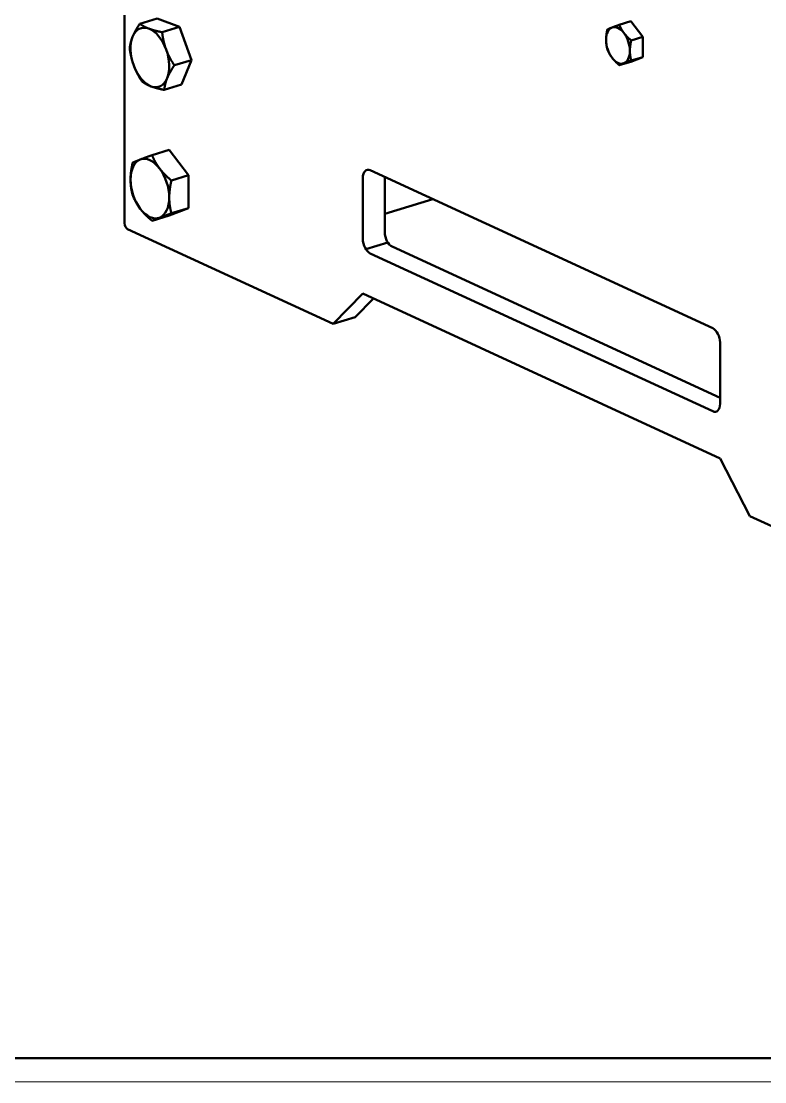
# Model space of a CAD drawing. Header units: inches. Extents: x -122986 to 27550, y -4965 to 6170.
# Drawn here: x 2674.6 to 2832.2, y 399.2 to 624.1 of the extents above; entities that cross this region are included whole.
import ezdxf

# ---------------------------------------------------------------- set-up
doc = ezdxf.new("R2010")
doc.units = ezdxf.units.IN
doc.header["$LTSCALE"] = 2
doc.header["$MEASUREMENT"] = 0
doc.layers.add('1 mãnh', color=7, linetype='Continuous', lineweight=5)
doc.layers.add('1 Đậm', color=7, linetype='Continuous', lineweight=50)

msp = doc.modelspace()

# ---------------------------------------------------------------- linework, layer by layer
at = {"layer": '1 mãnh', "ltscale": 15}
msp.add_lwpolyline([(2096.626, 399.211), (3285.626, 399.211), (3285.626, 1240.211), (2096.626, 1240.211)], close=True, dxfattribs=at)
at = {"layer": '1 Đậm', "lineweight": 50}
for p, q in [((2696.524, 635.017), (2696.524, 581.259)), ((2699.741, 623.574), (2703.401, 624.692)), ((2703.401, 624.692), (2708.132, 622.893)), ((2801.394, 623.347), (2803.831, 624.091)), ((2803.831, 624.091), (2806.356, 620.786)), ((2704.471, 621.775), (2708.132, 622.893)), ((2708.132, 622.893), (2710.723, 615.874)), ((2803.919, 620.041), (2806.356, 620.786)), ((2806.356, 620.786), (2806.356, 616.505)), ((2806.356, 616.505), (2803.831, 615.529)), ((2803.919, 615.76), (2806.356, 616.505)), ((2707.063, 614.756), (2710.723, 615.874)), ((2710.723, 615.874), (2708.584, 610.654)), ((2801.394, 614.785), (2803.831, 615.529)), ((2704.923, 609.536), (2708.584, 610.654)), ((2702.332, 595.706), (2705.992, 596.824)), ((2705.992, 596.824), (2710.095, 591.453)), ((2748.6, 592.489), (2821.19, 559.003)), ((2706.435, 590.335), (2710.095, 591.453)), ((2710.095, 591.453), (2710.095, 584.497)), ((2747.022, 577.924), (2747.022, 590.9)), ((2751.675, 579.345), (2751.675, 591.07)), ((2751.677, 583.272), (2761.847, 586.379)), ((2702.332, 581.793), (2705.992, 582.911)), ((2710.095, 584.497), (2705.992, 582.911)), ((2706.435, 583.378), (2710.095, 584.497)), ((2697.155, 580.041), (2740.71, 559.95)), ((2752.296, 577.218), (2747.642, 575.796)), ((2822.768, 544.234), (2753.253, 576.3)), ((2821.19, 541.393), (2748.6, 574.878)), ((2740.71, 559.95), (2747.022, 566.338)), ((2745.363, 561.372), (2749.253, 565.308)), ((2747.022, 566.338), (2822.768, 531.397)), ((2745.363, 561.372), (2740.71, 559.95)), ((2822.768, 555.958), (2822.768, 542.982)), ((2822.768, 531.397), (2829.08, 519.185)), ((2829.08, 519.185), (2872.634, 499.094))]:
    msp.add_line(p, q, dxfattribs=at)
at = {"layer": '1 Đậm', "ltscale": 0.2}
msp.add_lwpolyline([(2122.626, 404.211), (3280.626, 404.211), (3280.626, 1234.211), (2122.626, 1234.211)], close=True, dxfattribs=at)
at = {"layer": '1 Đậm', "lineweight": 50}
for points in [[(2699.741, 623.574), (2699.703, 623.518), (2699.666, 623.461), (2699.629, 623.405), (2699.593, 623.349), (2699.556, 623.293), (2699.52, 623.237), (2699.484, 623.181), (2699.448, 623.125), (2699.413, 623.069), (2699.378, 623.013), (2699.343, 622.958), (2699.308, 622.902), (2699.273, 622.846), (2699.239, 622.79), (2699.205, 622.735), (2699.172, 622.679), (2699.138, 622.624), (2699.105, 622.568), (2699.073, 622.513), (2699.04, 622.458), (2699.008, 622.402), (2698.976, 622.347), (2698.945, 622.292), (2698.913, 622.237), (2698.882, 622.182), (2698.852, 622.127), (2698.822, 622.072), (2698.792, 622.017), (2698.762, 621.962), (2698.733, 621.907), (2698.704, 621.853), (2698.675, 621.798), (2698.647, 621.743), (2698.619, 621.689), (2698.591, 621.635), (2698.564, 621.58), (2698.537, 621.526), (2698.511, 621.472), (2698.484, 621.417), (2698.459, 621.363), (2698.433, 621.309), (2698.408, 621.255), (2698.383, 621.202), (2698.359, 621.148), (2698.335, 621.094), (2698.311, 621.04), (2698.288, 620.987), (2698.265, 620.933), (2698.243, 620.88), (2698.221, 620.826)], [(2701.656, 622.537), (2701.608, 622.555), (2701.56, 622.574), (2701.513, 622.592), (2701.466, 622.611), (2701.419, 622.63), (2701.373, 622.649), (2701.328, 622.668), (2701.283, 622.688), (2701.238, 622.707), (2701.194, 622.726), (2701.15, 622.746), (2701.107, 622.765), (2701.064, 622.785), (2701.021, 622.805), (2700.979, 622.825), (2700.938, 622.845), (2700.896, 622.865), (2700.856, 622.885), (2700.815, 622.905), (2700.775, 622.926), (2700.736, 622.946), (2700.696, 622.967), (2700.658, 622.987), (2700.619, 623.008), (2700.581, 623.029), (2700.543, 623.05), (2700.506, 623.071), (2700.469, 623.092), (2700.433, 623.113), (2700.396, 623.134), (2700.361, 623.156), (2700.325, 623.177), (2700.29, 623.198), (2700.255, 623.22), (2700.221, 623.241), (2700.187, 623.263), (2700.153, 623.285), (2700.119, 623.307), (2700.086, 623.329), (2700.053, 623.351), (2700.021, 623.373), (2699.988, 623.395), (2699.957, 623.417), (2699.925, 623.439), (2699.894, 623.461), (2699.862, 623.484), (2699.832, 623.506), (2699.801, 623.529), (2699.771, 623.551), (2699.741, 623.574)], [(2801.394, 623.347), (2801.359, 623.334), (2801.324, 623.321), (2801.29, 623.309), (2801.255, 623.296), (2801.221, 623.284), (2801.187, 623.271), (2801.153, 623.259), (2801.119, 623.246), (2801.085, 623.234), (2801.051, 623.222), (2801.018, 623.21), (2800.985, 623.197), (2800.951, 623.185), (2800.919, 623.173), (2800.886, 623.161), (2800.853, 623.149), (2800.821, 623.137), (2800.788, 623.125), (2800.756, 623.113), (2800.724, 623.102), (2800.692, 623.09), (2800.661, 623.078), (2800.629, 623.066), (2800.598, 623.055), (2800.567, 623.043), (2800.536, 623.032), (2800.505, 623.02), (2800.475, 623.009), (2800.444, 622.998), (2800.414, 622.986), (2800.384, 622.975), (2800.354, 622.964), (2800.325, 622.953), (2800.295, 622.942), (2800.266, 622.931), (2800.237, 622.92), (2800.209, 622.909), (2800.18, 622.898), (2800.152, 622.888), (2800.124, 622.877), (2800.096, 622.866), (2800.068, 622.856), (2800.041, 622.845), (2800.013, 622.835), (2799.986, 622.825), (2799.959, 622.814), (2799.933, 622.804), (2799.906, 622.794), (2799.88, 622.784), (2799.854, 622.774)], [(2802.379, 621.609), (2802.354, 621.643), (2802.328, 621.677), (2802.303, 621.711), (2802.278, 621.745), (2802.254, 621.779), (2802.229, 621.813), (2802.205, 621.847), (2802.181, 621.881), (2802.158, 621.916), (2802.134, 621.95), (2802.111, 621.984), (2802.089, 622.018), (2802.066, 622.053), (2802.044, 622.087), (2802.022, 622.122), (2802, 622.156), (2801.979, 622.191), (2801.957, 622.225), (2801.936, 622.26), (2801.916, 622.294), (2801.895, 622.329), (2801.875, 622.364), (2801.855, 622.398), (2801.835, 622.433), (2801.816, 622.468), (2801.796, 622.503), (2801.777, 622.538), (2801.758, 622.573), (2801.74, 622.607), (2801.721, 622.642), (2801.703, 622.677), (2801.685, 622.712), (2801.667, 622.747), (2801.65, 622.782), (2801.632, 622.817), (2801.615, 622.853), (2801.598, 622.888), (2801.581, 622.923), (2801.565, 622.958), (2801.548, 622.993), (2801.532, 623.028), (2801.516, 623.064), (2801.5, 623.099), (2801.484, 623.134), (2801.469, 623.17), (2801.454, 623.205), (2801.438, 623.24), (2801.423, 623.276), (2801.409, 623.311), (2801.394, 623.347)], [(2698.221, 620.826), (2698.199, 620.773), (2698.178, 620.72), (2698.157, 620.667), (2698.137, 620.614), (2698.117, 620.561), (2698.097, 620.509), (2698.078, 620.457), (2698.059, 620.404), (2698.041, 620.352), (2698.023, 620.301), (2698.006, 620.249), (2697.988, 620.197), (2697.972, 620.146), (2697.955, 620.095), (2697.94, 620.044), (2697.924, 619.993), (2697.909, 619.943), (2697.894, 619.892), (2697.88, 619.842), (2697.866, 619.792), (2697.852, 619.742), (2697.839, 619.692), (2697.826, 619.642), (2697.814, 619.593), (2697.802, 619.543), (2697.79, 619.494), (2697.778, 619.445), (2697.767, 619.396), (2697.756, 619.347), (2697.746, 619.299), (2697.736, 619.25), (2697.726, 619.202), (2697.717, 619.154), (2697.708, 619.106), (2697.699, 619.058), (2697.69, 619.01), (2697.682, 618.962), (2697.674, 618.915), (2697.667, 618.867), (2697.659, 618.82), (2697.652, 618.773), (2697.646, 618.726), (2697.639, 618.679), (2697.633, 618.632), (2697.627, 618.585), (2697.622, 618.539), (2697.616, 618.492), (2697.611, 618.446), (2697.606, 618.4), (2697.602, 618.354)], [(2704.471, 621.775), (2704.408, 621.788), (2704.346, 621.8), (2704.283, 621.813), (2704.221, 621.826), (2704.159, 621.839), (2704.098, 621.852), (2704.036, 621.865), (2703.975, 621.879), (2703.914, 621.892), (2703.853, 621.905), (2703.792, 621.919), (2703.732, 621.933), (2703.672, 621.946), (2703.612, 621.96), (2703.553, 621.974), (2703.493, 621.988), (2703.434, 622.002), (2703.375, 622.017), (2703.317, 622.031), (2703.259, 622.046), (2703.201, 622.06), (2703.143, 622.075), (2703.086, 622.09), (2703.029, 622.105), (2702.972, 622.12), (2702.915, 622.135), (2702.859, 622.15), (2702.803, 622.165), (2702.748, 622.181), (2702.692, 622.197), (2702.637, 622.212), (2702.583, 622.228), (2702.528, 622.244), (2702.474, 622.26), (2702.421, 622.277), (2702.367, 622.293), (2702.314, 622.31), (2702.261, 622.326), (2702.209, 622.343), (2702.157, 622.36), (2702.105, 622.377), (2702.054, 622.394), (2702.003, 622.412), (2701.952, 622.429), (2701.902, 622.447), (2701.852, 622.464), (2701.802, 622.482), (2701.753, 622.5), (2701.704, 622.519), (2701.656, 622.537)], [(2705.317, 618.128), (2705.291, 618.199), (2705.265, 618.271), (2705.24, 618.342), (2705.215, 618.414), (2705.19, 618.486), (2705.166, 618.558), (2705.142, 618.63), (2705.119, 618.703), (2705.096, 618.775), (2705.073, 618.848), (2705.051, 618.921), (2705.029, 618.994), (2705.008, 619.067), (2704.986, 619.14), (2704.966, 619.214), (2704.946, 619.287), (2704.926, 619.36), (2704.906, 619.433), (2704.887, 619.507), (2704.869, 619.58), (2704.85, 619.653), (2704.833, 619.727), (2704.815, 619.8), (2704.798, 619.873), (2704.781, 619.946), (2704.765, 620.019), (2704.749, 620.093), (2704.734, 620.166), (2704.718, 620.239), (2704.704, 620.312), (2704.689, 620.385), (2704.675, 620.459), (2704.661, 620.532), (2704.647, 620.605), (2704.634, 620.678), (2704.621, 620.751), (2704.609, 620.825), (2704.596, 620.898), (2704.584, 620.971), (2704.573, 621.044), (2704.561, 621.117), (2704.55, 621.19), (2704.539, 621.263), (2704.529, 621.336), (2704.519, 621.41), (2704.509, 621.483), (2704.499, 621.556), (2704.489, 621.629), (2704.48, 621.702), (2704.471, 621.775)], [(2798.592, 620.146), (2798.592, 620.189), (2798.592, 620.233), (2798.593, 620.276), (2798.594, 620.32), (2798.595, 620.364), (2798.596, 620.408), (2798.598, 620.452), (2798.6, 620.496), (2798.602, 620.54), (2798.604, 620.585), (2798.607, 620.629), (2798.61, 620.674), (2798.613, 620.718), (2798.616, 620.763), (2798.62, 620.808), (2798.623, 620.853), (2798.627, 620.897), (2798.632, 620.942), (2798.636, 620.987), (2798.641, 621.031), (2798.646, 621.076), (2798.651, 621.121), (2798.656, 621.166), (2798.662, 621.21), (2798.667, 621.255), (2798.673, 621.3), (2798.679, 621.344), (2798.686, 621.389), (2798.692, 621.434), (2798.699, 621.478), (2798.706, 621.523), (2798.713, 621.568), (2798.72, 621.612), (2798.728, 621.657), (2798.735, 621.702), (2798.743, 621.746), (2798.751, 621.791), (2798.759, 621.835), (2798.767, 621.88), (2798.776, 621.925), (2798.785, 621.969), (2798.793, 622.014), (2798.802, 622.059), (2798.811, 622.103), (2798.821, 622.148), (2798.83, 622.192), (2798.84, 622.237), (2798.849, 622.282), (2798.859, 622.326), (2798.869, 622.371)], [(2799.854, 622.774), (2799.829, 622.764), (2799.803, 622.754), (2799.778, 622.745), (2799.753, 622.735), (2799.729, 622.725), (2799.704, 622.716), (2799.68, 622.706), (2799.656, 622.697), (2799.633, 622.688), (2799.609, 622.678), (2799.586, 622.669), (2799.564, 622.66), (2799.541, 622.651), (2799.519, 622.642), (2799.497, 622.634), (2799.475, 622.625), (2799.454, 622.616), (2799.433, 622.608), (2799.412, 622.599), (2799.391, 622.591), (2799.37, 622.583), (2799.35, 622.574), (2799.33, 622.566), (2799.31, 622.558), (2799.291, 622.55), (2799.271, 622.542), (2799.252, 622.534), (2799.233, 622.527), (2799.215, 622.519), (2799.196, 622.511), (2799.178, 622.504), (2799.16, 622.496), (2799.142, 622.489), (2799.125, 622.481), (2799.107, 622.474), (2799.09, 622.467), (2799.073, 622.459), (2799.056, 622.452), (2799.04, 622.445), (2799.023, 622.438), (2799.007, 622.431), (2798.991, 622.424), (2798.975, 622.417), (2798.96, 622.41), (2798.944, 622.404), (2798.929, 622.397), (2798.914, 622.39), (2798.899, 622.384), (2798.884, 622.377), (2798.869, 622.371)], [(2803.919, 620.041), (2803.884, 620.071), (2803.849, 620.1), (2803.815, 620.13), (2803.78, 620.159), (2803.746, 620.189), (2803.712, 620.219), (2803.678, 620.248), (2803.644, 620.278), (2803.61, 620.308), (2803.576, 620.338), (2803.543, 620.368), (2803.51, 620.398), (2803.476, 620.428), (2803.443, 620.459), (2803.411, 620.489), (2803.378, 620.52), (2803.345, 620.55), (2803.313, 620.581), (2803.281, 620.611), (2803.249, 620.642), (2803.217, 620.673), (2803.185, 620.704), (2803.154, 620.735), (2803.123, 620.766), (2803.092, 620.797), (2803.061, 620.829), (2803.03, 620.86), (2802.999, 620.892), (2802.969, 620.923), (2802.939, 620.955), (2802.909, 620.987), (2802.879, 621.018), (2802.85, 621.05), (2802.82, 621.082), (2802.791, 621.115), (2802.762, 621.147), (2802.733, 621.179), (2802.705, 621.212), (2802.677, 621.244), (2802.648, 621.277), (2802.621, 621.31), (2802.593, 621.342), (2802.565, 621.375), (2802.538, 621.409), (2802.511, 621.442), (2802.484, 621.475), (2802.458, 621.508), (2802.431, 621.542), (2802.405, 621.576), (2802.379, 621.609)], [(2798.592, 620.146), (2798.592, 620.102), (2798.592, 620.059), (2798.593, 620.016), (2798.594, 619.973), (2798.595, 619.93), (2798.596, 619.887), (2798.598, 619.844), (2798.6, 619.802), (2798.602, 619.759), (2798.604, 619.716), (2798.607, 619.674), (2798.609, 619.632), (2798.612, 619.59), (2798.616, 619.547), (2798.619, 619.505), (2798.623, 619.463), (2798.627, 619.422), (2798.631, 619.38), (2798.635, 619.338), (2798.64, 619.297), (2798.645, 619.255), (2798.65, 619.214), (2798.655, 619.172), (2798.661, 619.131), (2798.666, 619.09), (2798.672, 619.049), (2798.678, 619.008), (2798.684, 618.967), (2798.691, 618.926), (2798.698, 618.885), (2798.705, 618.845), (2798.712, 618.804), (2798.719, 618.764), (2798.726, 618.723), (2798.734, 618.683), (2798.742, 618.642), (2798.75, 618.602), (2798.758, 618.562), (2798.767, 618.522), (2798.775, 618.482), (2798.784, 618.442), (2798.793, 618.403), (2798.802, 618.363), (2798.811, 618.324), (2798.82, 618.285), (2798.83, 618.245), (2798.839, 618.206), (2798.849, 618.167), (2798.859, 618.129), (2798.869, 618.09)], [(2803.642, 617.816), (2803.642, 617.86), (2803.642, 617.903), (2803.643, 617.947), (2803.644, 617.991), (2803.645, 618.035), (2803.646, 618.079), (2803.648, 618.123), (2803.65, 618.167), (2803.652, 618.211), (2803.654, 618.255), (2803.657, 618.3), (2803.659, 618.344), (2803.662, 618.389), (2803.666, 618.434), (2803.669, 618.478), (2803.673, 618.523), (2803.677, 618.568), (2803.681, 618.613), (2803.686, 618.657), (2803.69, 618.702), (2803.695, 618.747), (2803.7, 618.791), (2803.706, 618.836), (2803.711, 618.881), (2803.717, 618.925), (2803.723, 618.97), (2803.729, 619.015), (2803.735, 619.06), (2803.742, 619.104), (2803.749, 619.149), (2803.756, 619.193), (2803.763, 619.238), (2803.77, 619.283), (2803.777, 619.327), (2803.785, 619.372), (2803.793, 619.417), (2803.801, 619.461), (2803.809, 619.506), (2803.817, 619.551), (2803.826, 619.595), (2803.834, 619.64), (2803.843, 619.685), (2803.852, 619.729), (2803.861, 619.774), (2803.87, 619.818), (2803.88, 619.863), (2803.889, 619.908), (2803.899, 619.952), (2803.909, 619.997), (2803.919, 620.041)], [(2698.447, 614.707), (2698.421, 614.778), (2698.395, 614.849), (2698.37, 614.921), (2698.345, 614.993), (2698.32, 615.065), (2698.296, 615.137), (2698.272, 615.209), (2698.249, 615.281), (2698.226, 615.354), (2698.203, 615.427), (2698.181, 615.499), (2698.159, 615.573), (2698.138, 615.646), (2698.117, 615.719), (2698.096, 615.792), (2698.076, 615.866), (2698.056, 615.939), (2698.037, 616.012), (2698.018, 616.085), (2697.999, 616.159), (2697.981, 616.232), (2697.963, 616.305), (2697.946, 616.379), (2697.928, 616.452), (2697.912, 616.525), (2697.895, 616.598), (2697.88, 616.671), (2697.864, 616.745), (2697.849, 616.818), (2697.834, 616.891), (2697.819, 616.964), (2697.805, 617.037), (2697.791, 617.111), (2697.778, 617.184), (2697.764, 617.257), (2697.752, 617.33), (2697.739, 617.403), (2697.727, 617.476), (2697.715, 617.55), (2697.703, 617.623), (2697.692, 617.696), (2697.681, 617.769), (2697.67, 617.842), (2697.659, 617.915), (2697.649, 617.988), (2697.639, 618.061), (2697.629, 618.134), (2697.62, 618.208), (2697.611, 618.281), (2697.602, 618.354)], [(2707.063, 614.756), (2707.021, 614.819), (2706.98, 614.883), (2706.938, 614.947), (2706.897, 615.011), (2706.856, 615.075), (2706.816, 615.14), (2706.775, 615.205), (2706.735, 615.269), (2706.695, 615.334), (2706.655, 615.4), (2706.616, 615.465), (2706.576, 615.531), (2706.537, 615.596), (2706.498, 615.662), (2706.459, 615.729), (2706.421, 615.795), (2706.383, 615.861), (2706.345, 615.928), (2706.308, 615.994), (2706.271, 616.061), (2706.234, 616.128), (2706.198, 616.195), (2706.161, 616.262), (2706.126, 616.329), (2706.09, 616.396), (2706.055, 616.464), (2706.02, 616.532), (2705.985, 616.599), (2705.951, 616.667), (2705.917, 616.735), (2705.884, 616.804), (2705.851, 616.872), (2705.818, 616.94), (2705.786, 617.009), (2705.753, 617.078), (2705.722, 617.147), (2705.69, 617.216), (2705.659, 617.285), (2705.629, 617.354), (2705.598, 617.424), (2705.569, 617.494), (2705.539, 617.564), (2705.51, 617.634), (2705.481, 617.704), (2705.453, 617.774), (2705.425, 617.844), (2705.397, 617.915), (2705.37, 617.986), (2705.343, 618.057), (2705.317, 618.128)], [(2798.869, 618.09), (2798.884, 618.054), (2798.899, 618.019), (2798.914, 617.983), (2798.929, 617.948), (2798.944, 617.912), (2798.96, 617.877), (2798.975, 617.842), (2798.991, 617.806), (2799.007, 617.771), (2799.024, 617.736), (2799.04, 617.7), (2799.057, 617.665), (2799.074, 617.63), (2799.091, 617.595), (2799.108, 617.56), (2799.125, 617.525), (2799.143, 617.49), (2799.161, 617.455), (2799.179, 617.419), (2799.197, 617.385), (2799.215, 617.35), (2799.234, 617.315), (2799.253, 617.28), (2799.272, 617.245), (2799.291, 617.21), (2799.311, 617.175), (2799.331, 617.141), (2799.351, 617.106), (2799.371, 617.071), (2799.391, 617.037), (2799.412, 617.002), (2799.433, 616.968), (2799.454, 616.933), (2799.476, 616.899), (2799.497, 616.864), (2799.519, 616.83), (2799.542, 616.795), (2799.564, 616.761), (2799.587, 616.727), (2799.61, 616.693), (2799.633, 616.658), (2799.657, 616.624), (2799.68, 616.59), (2799.704, 616.556), (2799.729, 616.522), (2799.753, 616.488), (2799.778, 616.454), (2799.803, 616.42), (2799.829, 616.386), (2799.854, 616.353)], [(2799.854, 616.353), (2799.88, 616.319), (2799.906, 616.285), (2799.933, 616.252), (2799.959, 616.218), (2799.986, 616.185), (2800.013, 616.152), (2800.041, 616.118), (2800.068, 616.085), (2800.096, 616.052), (2800.124, 616.02), (2800.152, 615.987), (2800.181, 615.954), (2800.209, 615.922), (2800.238, 615.889), (2800.267, 615.857), (2800.296, 615.825), (2800.326, 615.793), (2800.355, 615.761), (2800.385, 615.729), (2800.415, 615.697), (2800.445, 615.665), (2800.475, 615.634), (2800.506, 615.602), (2800.537, 615.571), (2800.568, 615.54), (2800.599, 615.508), (2800.63, 615.477), (2800.662, 615.446), (2800.693, 615.415), (2800.725, 615.385), (2800.757, 615.354), (2800.789, 615.323), (2800.821, 615.293), (2800.854, 615.262), (2800.887, 615.232), (2800.919, 615.201), (2800.952, 615.171), (2800.985, 615.141), (2801.019, 615.111), (2801.052, 615.081), (2801.086, 615.051), (2801.119, 615.021), (2801.153, 614.991), (2801.187, 614.961), (2801.221, 614.932), (2801.256, 614.902), (2801.29, 614.873), (2801.324, 614.843), (2801.359, 614.814), (2801.394, 614.785)], [(2803.919, 615.76), (2803.909, 615.799), (2803.899, 615.838), (2803.889, 615.877), (2803.88, 615.916), (2803.87, 615.955), (2803.861, 615.994), (2803.852, 616.034), (2803.843, 616.073), (2803.834, 616.113), (2803.825, 616.153), (2803.816, 616.193), (2803.808, 616.233), (2803.8, 616.273), (2803.792, 616.313), (2803.784, 616.353), (2803.776, 616.394), (2803.769, 616.434), (2803.761, 616.475), (2803.754, 616.515), (2803.747, 616.556), (2803.741, 616.597), (2803.734, 616.638), (2803.728, 616.678), (2803.722, 616.719), (2803.716, 616.76), (2803.71, 616.802), (2803.705, 616.843), (2803.7, 616.884), (2803.694, 616.926), (2803.69, 616.967), (2803.685, 617.009), (2803.681, 617.05), (2803.677, 617.092), (2803.673, 617.134), (2803.669, 617.176), (2803.665, 617.218), (2803.662, 617.26), (2803.659, 617.302), (2803.656, 617.345), (2803.654, 617.387), (2803.652, 617.43), (2803.65, 617.472), (2803.648, 617.515), (2803.646, 617.558), (2803.645, 617.6), (2803.644, 617.643), (2803.643, 617.686), (2803.642, 617.73), (2803.642, 617.773), (2803.642, 617.816)], [(2698.447, 614.707), (2698.473, 614.635), (2698.5, 614.565), (2698.527, 614.494), (2698.555, 614.423), (2698.583, 614.353), (2698.611, 614.282), (2698.64, 614.212), (2698.669, 614.142), (2698.699, 614.072), (2698.729, 614.003), (2698.759, 613.933), (2698.79, 613.864), (2698.821, 613.795), (2698.852, 613.726), (2698.884, 613.657), (2698.916, 613.588), (2698.948, 613.519), (2698.981, 613.451), (2699.014, 613.382), (2699.048, 613.314), (2699.082, 613.246), (2699.116, 613.178), (2699.15, 613.11), (2699.185, 613.043), (2699.22, 612.975), (2699.256, 612.908), (2699.292, 612.841), (2699.328, 612.774), (2699.364, 612.707), (2699.401, 612.64), (2699.438, 612.573), (2699.476, 612.506), (2699.513, 612.44), (2699.551, 612.374), (2699.59, 612.307), (2699.628, 612.241), (2699.667, 612.175), (2699.706, 612.109), (2699.746, 612.044), (2699.786, 611.978), (2699.825, 611.913), (2699.865, 611.848), (2699.906, 611.783), (2699.946, 611.719), (2699.987, 611.654), (2700.028, 611.59), (2700.069, 611.526), (2700.11, 611.462), (2700.151, 611.398), (2700.193, 611.335)], [(2705.543, 612.008), (2705.565, 612.061), (2705.587, 612.115), (2705.61, 612.168), (2705.633, 612.222), (2705.657, 612.276), (2705.681, 612.33), (2705.705, 612.384), (2705.73, 612.438), (2705.755, 612.492), (2705.781, 612.546), (2705.807, 612.6), (2705.833, 612.655), (2705.859, 612.709), (2705.886, 612.763), (2705.914, 612.818), (2705.941, 612.872), (2705.969, 612.927), (2705.998, 612.982), (2706.026, 613.036), (2706.055, 613.091), (2706.085, 613.146), (2706.114, 613.201), (2706.144, 613.255), (2706.175, 613.31), (2706.205, 613.365), (2706.236, 613.42), (2706.267, 613.476), (2706.299, 613.531), (2706.331, 613.586), (2706.363, 613.641), (2706.395, 613.697), (2706.428, 613.752), (2706.461, 613.807), (2706.494, 613.863), (2706.528, 613.918), (2706.562, 613.974), (2706.596, 614.029), (2706.63, 614.085), (2706.665, 614.141), (2706.7, 614.196), (2706.735, 614.252), (2706.771, 614.308), (2706.806, 614.364), (2706.842, 614.42), (2706.878, 614.476), (2706.915, 614.532), (2706.951, 614.588), (2706.988, 614.644), (2707.025, 614.7), (2707.063, 614.756)], [(2801.394, 614.785), (2801.409, 614.791), (2801.424, 614.798), (2801.439, 614.804), (2801.454, 614.811), (2801.469, 614.818), (2801.485, 614.824), (2801.5, 614.831), (2801.516, 614.838), (2801.532, 614.845), (2801.549, 614.852), (2801.565, 614.859), (2801.582, 614.866), (2801.598, 614.873), (2801.615, 614.881), (2801.633, 614.888), (2801.65, 614.895), (2801.668, 614.903), (2801.686, 614.91), (2801.704, 614.918), (2801.722, 614.925), (2801.74, 614.933), (2801.759, 614.941), (2801.778, 614.948), (2801.797, 614.956), (2801.816, 614.964), (2801.836, 614.972), (2801.856, 614.98), (2801.876, 614.988), (2801.896, 614.997), (2801.916, 615.005), (2801.937, 615.013), (2801.958, 615.022), (2801.979, 615.03), (2802.001, 615.039), (2802.022, 615.048), (2802.044, 615.056), (2802.067, 615.065), (2802.089, 615.074), (2802.112, 615.083), (2802.135, 615.092), (2802.158, 615.102), (2802.181, 615.111), (2802.205, 615.12), (2802.229, 615.13), (2802.254, 615.139), (2802.278, 615.149), (2802.303, 615.158), (2802.328, 615.168), (2802.354, 615.178), (2802.379, 615.188)], [(2802.379, 615.188), (2802.405, 615.198), (2802.431, 615.208), (2802.458, 615.218), (2802.484, 615.228), (2802.511, 615.239), (2802.538, 615.249), (2802.566, 615.259), (2802.593, 615.27), (2802.621, 615.28), (2802.649, 615.291), (2802.677, 615.302), (2802.705, 615.312), (2802.734, 615.323), (2802.763, 615.334), (2802.792, 615.345), (2802.821, 615.356), (2802.85, 615.367), (2802.88, 615.378), (2802.91, 615.389), (2802.94, 615.401), (2802.97, 615.412), (2803, 615.423), (2803.031, 615.435), (2803.062, 615.446), (2803.093, 615.457), (2803.124, 615.469), (2803.155, 615.481), (2803.186, 615.492), (2803.218, 615.504), (2803.25, 615.516), (2803.282, 615.528), (2803.314, 615.539), (2803.346, 615.551), (2803.379, 615.563), (2803.411, 615.575), (2803.444, 615.587), (2803.477, 615.599), (2803.51, 615.611), (2803.544, 615.624), (2803.577, 615.636), (2803.611, 615.648), (2803.644, 615.66), (2803.678, 615.673), (2803.712, 615.685), (2803.746, 615.698), (2803.78, 615.71), (2803.815, 615.723), (2803.849, 615.735), (2803.884, 615.748), (2803.919, 615.76)], [(2704.923, 609.536), (2704.928, 609.582), (2704.933, 609.628), (2704.938, 609.675), (2704.943, 609.721), (2704.949, 609.768), (2704.955, 609.815), (2704.961, 609.862), (2704.968, 609.909), (2704.974, 609.956), (2704.981, 610.003), (2704.989, 610.05), (2704.996, 610.098), (2705.004, 610.145), (2705.012, 610.193), (2705.021, 610.241), (2705.03, 610.289), (2705.039, 610.337), (2705.048, 610.385), (2705.058, 610.434), (2705.068, 610.482), (2705.078, 610.531), (2705.089, 610.58), (2705.1, 610.629), (2705.112, 610.678), (2705.124, 610.727), (2705.136, 610.776), (2705.148, 610.826), (2705.161, 610.875), (2705.174, 610.925), (2705.188, 610.975), (2705.202, 611.025), (2705.216, 611.075), (2705.231, 611.126), (2705.246, 611.176), (2705.262, 611.227), (2705.277, 611.278), (2705.294, 611.329), (2705.31, 611.38), (2705.328, 611.432), (2705.345, 611.483), (2705.363, 611.535), (2705.381, 611.587), (2705.4, 611.639), (2705.419, 611.691), (2705.439, 611.744), (2705.459, 611.796), (2705.479, 611.849), (2705.5, 611.902), (2705.521, 611.955), (2705.543, 612.008)], [(2700.193, 611.335), (2700.223, 611.312), (2700.253, 611.289), (2700.284, 611.267), (2700.315, 611.244), (2700.346, 611.222), (2700.377, 611.2), (2700.409, 611.177), (2700.441, 611.155), (2700.473, 611.133), (2700.506, 611.111), (2700.539, 611.089), (2700.572, 611.067), (2700.606, 611.045), (2700.639, 611.023), (2700.674, 611.002), (2700.708, 610.98), (2700.743, 610.958), (2700.778, 610.937), (2700.814, 610.916), (2700.85, 610.894), (2700.886, 610.873), (2700.922, 610.852), (2700.959, 610.831), (2700.997, 610.81), (2701.034, 610.789), (2701.072, 610.768), (2701.111, 610.747), (2701.15, 610.727), (2701.189, 610.706), (2701.228, 610.686), (2701.268, 610.665), (2701.309, 610.645), (2701.349, 610.625), (2701.391, 610.605), (2701.432, 610.585), (2701.474, 610.565), (2701.517, 610.545), (2701.56, 610.526), (2701.603, 610.506), (2701.647, 610.487), (2701.691, 610.467), (2701.735, 610.448), (2701.78, 610.429), (2701.826, 610.41), (2701.872, 610.391), (2701.918, 610.372), (2701.965, 610.353), (2702.012, 610.335), (2702.06, 610.316), (2702.108, 610.298)], [(2702.108, 610.298), (2702.156, 610.279), (2702.205, 610.261), (2702.254, 610.243), (2702.304, 610.225), (2702.354, 610.207), (2702.405, 610.19), (2702.455, 610.172), (2702.507, 610.155), (2702.558, 610.137), (2702.61, 610.12), (2702.662, 610.103), (2702.714, 610.087), (2702.767, 610.07), (2702.82, 610.053), (2702.874, 610.037), (2702.928, 610.021), (2702.982, 610.004), (2703.036, 609.988), (2703.091, 609.973), (2703.146, 609.957), (2703.201, 609.941), (2703.257, 609.926), (2703.313, 609.91), (2703.369, 609.895), (2703.426, 609.88), (2703.482, 609.865), (2703.54, 609.85), (2703.597, 609.835), (2703.655, 609.82), (2703.712, 609.806), (2703.771, 609.791), (2703.829, 609.777), (2703.888, 609.763), (2703.947, 609.749), (2704.006, 609.734), (2704.066, 609.721), (2704.125, 609.707), (2704.185, 609.693), (2704.246, 609.679), (2704.306, 609.666), (2704.367, 609.652), (2704.428, 609.639), (2704.489, 609.626), (2704.55, 609.613), (2704.612, 609.6), (2704.674, 609.587), (2704.736, 609.574), (2704.798, 609.561), (2704.861, 609.548), (2704.923, 609.536)], [(2697.779, 590.504), (2697.779, 590.575), (2697.78, 590.646), (2697.781, 590.717), (2697.782, 590.788), (2697.784, 590.859), (2697.786, 590.931), (2697.789, 591.002), (2697.792, 591.074), (2697.795, 591.146), (2697.799, 591.218), (2697.803, 591.29), (2697.808, 591.362), (2697.813, 591.435), (2697.818, 591.508), (2697.824, 591.58), (2697.83, 591.653), (2697.836, 591.726), (2697.843, 591.798), (2697.851, 591.871), (2697.858, 591.944), (2697.866, 592.016), (2697.874, 592.089), (2697.883, 592.162), (2697.892, 592.234), (2697.901, 592.307), (2697.911, 592.379), (2697.921, 592.452), (2697.931, 592.525), (2697.942, 592.597), (2697.953, 592.67), (2697.964, 592.742), (2697.975, 592.815), (2697.987, 592.887), (2697.999, 592.96), (2698.012, 593.032), (2698.024, 593.105), (2698.037, 593.178), (2698.051, 593.25), (2698.064, 593.323), (2698.078, 593.395), (2698.092, 593.468), (2698.106, 593.54), (2698.121, 593.613), (2698.135, 593.685), (2698.15, 593.758), (2698.166, 593.83), (2698.181, 593.903), (2698.197, 593.975), (2698.213, 594.048), (2698.229, 594.12)], [(2699.83, 594.775), (2699.789, 594.759), (2699.747, 594.743), (2699.707, 594.727), (2699.666, 594.712), (2699.626, 594.696), (2699.586, 594.68), (2699.547, 594.665), (2699.509, 594.65), (2699.47, 594.635), (2699.432, 594.62), (2699.395, 594.605), (2699.358, 594.59), (2699.321, 594.576), (2699.285, 594.561), (2699.249, 594.547), (2699.214, 594.533), (2699.179, 594.519), (2699.145, 594.505), (2699.111, 594.491), (2699.077, 594.478), (2699.044, 594.464), (2699.011, 594.451), (2698.978, 594.438), (2698.946, 594.424), (2698.914, 594.411), (2698.883, 594.399), (2698.852, 594.386), (2698.821, 594.373), (2698.791, 594.361), (2698.761, 594.348), (2698.731, 594.336), (2698.702, 594.323), (2698.673, 594.311), (2698.645, 594.299), (2698.616, 594.287), (2698.588, 594.276), (2698.561, 594.264), (2698.534, 594.252), (2698.507, 594.241), (2698.48, 594.229), (2698.454, 594.218), (2698.427, 594.207), (2698.402, 594.196), (2698.376, 594.185), (2698.351, 594.174), (2698.326, 594.163), (2698.301, 594.152), (2698.277, 594.141), (2698.253, 594.131), (2698.229, 594.12)], [(2702.332, 595.706), (2702.275, 595.685), (2702.219, 595.665), (2702.163, 595.644), (2702.107, 595.624), (2702.051, 595.603), (2701.995, 595.583), (2701.94, 595.563), (2701.885, 595.543), (2701.83, 595.523), (2701.775, 595.503), (2701.721, 595.483), (2701.667, 595.463), (2701.613, 595.443), (2701.56, 595.424), (2701.506, 595.404), (2701.453, 595.385), (2701.4, 595.365), (2701.348, 595.346), (2701.295, 595.327), (2701.243, 595.307), (2701.192, 595.288), (2701.14, 595.269), (2701.089, 595.25), (2701.038, 595.232), (2700.988, 595.213), (2700.938, 595.194), (2700.888, 595.176), (2700.838, 595.157), (2700.789, 595.139), (2700.74, 595.12), (2700.691, 595.102), (2700.643, 595.084), (2700.595, 595.066), (2700.547, 595.048), (2700.5, 595.03), (2700.453, 595.013), (2700.406, 594.995), (2700.359, 594.977), (2700.313, 594.96), (2700.268, 594.943), (2700.222, 594.926), (2700.177, 594.908), (2700.133, 594.891), (2700.088, 594.874), (2700.045, 594.858), (2700.001, 594.841), (2699.958, 594.824), (2699.915, 594.808), (2699.872, 594.792), (2699.83, 594.775)], [(2703.933, 592.883), (2703.892, 592.937), (2703.85, 592.992), (2703.81, 593.048), (2703.769, 593.103), (2703.729, 593.158), (2703.689, 593.214), (2703.65, 593.269), (2703.611, 593.325), (2703.573, 593.38), (2703.535, 593.436), (2703.498, 593.492), (2703.461, 593.548), (2703.424, 593.603), (2703.388, 593.659), (2703.352, 593.715), (2703.317, 593.771), (2703.282, 593.827), (2703.248, 593.884), (2703.214, 593.94), (2703.18, 593.996), (2703.147, 594.052), (2703.114, 594.109), (2703.081, 594.165), (2703.049, 594.221), (2703.017, 594.278), (2702.986, 594.335), (2702.955, 594.391), (2702.924, 594.448), (2702.894, 594.505), (2702.864, 594.561), (2702.834, 594.618), (2702.805, 594.675), (2702.776, 594.732), (2702.748, 594.789), (2702.719, 594.846), (2702.691, 594.903), (2702.664, 594.96), (2702.636, 595.017), (2702.61, 595.074), (2702.583, 595.131), (2702.556, 595.189), (2702.53, 595.246), (2702.505, 595.303), (2702.479, 595.361), (2702.454, 595.418), (2702.429, 595.476), (2702.404, 595.533), (2702.38, 595.591), (2702.356, 595.648), (2702.332, 595.706)], [(2706.435, 590.335), (2706.378, 590.382), (2706.322, 590.43), (2706.266, 590.478), (2706.21, 590.526), (2706.154, 590.574), (2706.098, 590.623), (2706.043, 590.671), (2705.988, 590.72), (2705.933, 590.768), (2705.878, 590.817), (2705.824, 590.866), (2705.77, 590.915), (2705.716, 590.964), (2705.662, 591.013), (2705.609, 591.062), (2705.556, 591.112), (2705.503, 591.161), (2705.451, 591.211), (2705.398, 591.261), (2705.346, 591.311), (2705.295, 591.361), (2705.243, 591.411), (2705.192, 591.462), (2705.141, 591.512), (2705.091, 591.563), (2705.041, 591.614), (2704.991, 591.665), (2704.941, 591.716), (2704.892, 591.768), (2704.843, 591.819), (2704.794, 591.871), (2704.746, 591.922), (2704.698, 591.974), (2704.65, 592.026), (2704.602, 592.079), (2704.555, 592.131), (2704.509, 592.184), (2704.462, 592.236), (2704.416, 592.289), (2704.371, 592.342), (2704.325, 592.396), (2704.28, 592.449), (2704.236, 592.503), (2704.191, 592.556), (2704.147, 592.61), (2704.104, 592.664), (2704.061, 592.719), (2704.018, 592.773), (2703.975, 592.828), (2703.933, 592.883)], [(2697.779, 590.504), (2697.779, 590.434), (2697.78, 590.363), (2697.781, 590.293), (2697.782, 590.223), (2697.784, 590.154), (2697.786, 590.084), (2697.789, 590.014), (2697.792, 589.945), (2697.795, 589.876), (2697.799, 589.807), (2697.803, 589.738), (2697.807, 589.669), (2697.812, 589.6), (2697.817, 589.532), (2697.823, 589.464), (2697.829, 589.396), (2697.835, 589.328), (2697.842, 589.26), (2697.849, 589.192), (2697.857, 589.124), (2697.865, 589.057), (2697.873, 588.99), (2697.881, 588.923), (2697.89, 588.855), (2697.9, 588.789), (2697.909, 588.722), (2697.919, 588.655), (2697.929, 588.589), (2697.94, 588.522), (2697.951, 588.456), (2697.962, 588.39), (2697.973, 588.324), (2697.985, 588.258), (2697.997, 588.193), (2698.01, 588.127), (2698.023, 588.061), (2698.036, 587.996), (2698.049, 587.931), (2698.063, 587.866), (2698.077, 587.801), (2698.091, 587.736), (2698.105, 587.672), (2698.12, 587.608), (2698.135, 587.544), (2698.15, 587.48), (2698.165, 587.416), (2698.181, 587.353), (2698.197, 587.29), (2698.213, 587.226), (2698.229, 587.163)], [(2705.985, 586.719), (2705.985, 586.79), (2705.986, 586.86), (2705.987, 586.931), (2705.988, 587.002), (2705.99, 587.074), (2705.992, 587.145), (2705.995, 587.217), (2705.998, 587.289), (2706.001, 587.36), (2706.005, 587.433), (2706.009, 587.505), (2706.014, 587.577), (2706.018, 587.65), (2706.024, 587.722), (2706.03, 587.795), (2706.036, 587.868), (2706.042, 587.94), (2706.049, 588.013), (2706.056, 588.086), (2706.064, 588.158), (2706.072, 588.231), (2706.08, 588.304), (2706.089, 588.376), (2706.098, 588.449), (2706.107, 588.521), (2706.117, 588.594), (2706.127, 588.667), (2706.137, 588.739), (2706.148, 588.812), (2706.158, 588.884), (2706.17, 588.957), (2706.181, 589.03), (2706.193, 589.102), (2706.205, 589.175), (2706.217, 589.247), (2706.23, 589.32), (2706.243, 589.392), (2706.256, 589.465), (2706.27, 589.537), (2706.284, 589.61), (2706.298, 589.682), (2706.312, 589.755), (2706.326, 589.827), (2706.341, 589.9), (2706.356, 589.972), (2706.372, 590.045), (2706.387, 590.117), (2706.403, 590.19), (2706.419, 590.262), (2706.435, 590.335)], [(2698.229, 587.163), (2698.253, 587.106), (2698.277, 587.048), (2698.302, 586.99), (2698.326, 586.933), (2698.351, 586.875), (2698.377, 586.818), (2698.402, 586.76), (2698.428, 586.703), (2698.454, 586.645), (2698.48, 586.588), (2698.507, 586.531), (2698.534, 586.474), (2698.562, 586.416), (2698.589, 586.359), (2698.617, 586.302), (2698.645, 586.245), (2698.674, 586.188), (2698.703, 586.131), (2698.732, 586.074), (2698.762, 586.017), (2698.792, 585.961), (2698.822, 585.904), (2698.853, 585.847), (2698.884, 585.791), (2698.915, 585.734), (2698.947, 585.678), (2698.979, 585.621), (2699.012, 585.565), (2699.045, 585.508), (2699.078, 585.452), (2699.112, 585.396), (2699.146, 585.34), (2699.18, 585.284), (2699.215, 585.228), (2699.25, 585.172), (2699.286, 585.116), (2699.322, 585.06), (2699.359, 585.004), (2699.396, 584.949), (2699.433, 584.893), (2699.471, 584.837), (2699.509, 584.782), (2699.548, 584.726), (2699.587, 584.671), (2699.626, 584.616), (2699.666, 584.561), (2699.707, 584.505), (2699.747, 584.45), (2699.789, 584.395), (2699.83, 584.34)], [(2706.435, 583.378), (2706.419, 583.441), (2706.403, 583.504), (2706.387, 583.568), (2706.371, 583.631), (2706.356, 583.695), (2706.341, 583.759), (2706.326, 583.823), (2706.311, 583.887), (2706.297, 583.951), (2706.283, 584.016), (2706.269, 584.081), (2706.255, 584.146), (2706.242, 584.211), (2706.229, 584.276), (2706.216, 584.342), (2706.203, 584.407), (2706.191, 584.473), (2706.179, 584.539), (2706.168, 584.605), (2706.157, 584.671), (2706.146, 584.737), (2706.135, 584.803), (2706.125, 584.87), (2706.115, 584.937), (2706.105, 585.003), (2706.096, 585.07), (2706.087, 585.137), (2706.079, 585.204), (2706.071, 585.272), (2706.063, 585.339), (2706.055, 585.407), (2706.048, 585.474), (2706.041, 585.542), (2706.035, 585.61), (2706.029, 585.678), (2706.023, 585.747), (2706.018, 585.815), (2706.013, 585.884), (2706.009, 585.952), (2706.004, 586.021), (2706.001, 586.09), (2705.997, 586.16), (2705.994, 586.229), (2705.992, 586.299), (2705.99, 586.368), (2705.988, 586.438), (2705.987, 586.508), (2705.986, 586.578), (2705.985, 586.648), (2705.985, 586.719)], [(2699.83, 584.34), (2699.872, 584.286), (2699.915, 584.231), (2699.958, 584.177), (2700.001, 584.122), (2700.045, 584.068), (2700.089, 584.014), (2700.133, 583.96), (2700.178, 583.906), (2700.223, 583.853), (2700.268, 583.799), (2700.314, 583.746), (2700.36, 583.693), (2700.407, 583.64), (2700.454, 583.588), (2700.501, 583.535), (2700.548, 583.483), (2700.596, 583.431), (2700.644, 583.379), (2700.692, 583.327), (2700.741, 583.275), (2700.79, 583.224), (2700.84, 583.172), (2700.889, 583.121), (2700.939, 583.07), (2700.989, 583.019), (2701.04, 582.969), (2701.091, 582.918), (2701.142, 582.868), (2701.193, 582.817), (2701.245, 582.767), (2701.297, 582.717), (2701.349, 582.668), (2701.402, 582.618), (2701.455, 582.568), (2701.508, 582.519), (2701.561, 582.47), (2701.614, 582.42), (2701.668, 582.371), (2701.722, 582.322), (2701.777, 582.274), (2701.831, 582.225), (2701.886, 582.177), (2701.941, 582.128), (2701.996, 582.08), (2702.052, 582.032), (2702.107, 581.984), (2702.163, 581.936), (2702.219, 581.888), (2702.276, 581.84), (2702.332, 581.793)], [(2703.933, 582.448), (2703.975, 582.464), (2704.018, 582.48), (2704.061, 582.497), (2704.104, 582.514), (2704.148, 582.53), (2704.192, 582.547), (2704.236, 582.564), (2704.281, 582.581), (2704.326, 582.598), (2704.371, 582.615), (2704.417, 582.633), (2704.463, 582.65), (2704.51, 582.668), (2704.557, 582.686), (2704.604, 582.703), (2704.651, 582.721), (2704.699, 582.739), (2704.747, 582.757), (2704.795, 582.775), (2704.844, 582.793), (2704.893, 582.812), (2704.942, 582.83), (2704.992, 582.849), (2705.042, 582.867), (2705.092, 582.886), (2705.143, 582.905), (2705.194, 582.924), (2705.245, 582.942), (2705.296, 582.961), (2705.348, 582.981), (2705.4, 583), (2705.452, 583.019), (2705.505, 583.038), (2705.557, 583.058), (2705.611, 583.077), (2705.664, 583.097), (2705.717, 583.116), (2705.771, 583.136), (2705.825, 583.156), (2705.88, 583.176), (2705.934, 583.196), (2705.989, 583.216), (2706.044, 583.236), (2706.099, 583.256), (2706.154, 583.276), (2706.21, 583.296), (2706.266, 583.317), (2706.322, 583.337), (2706.378, 583.358), (2706.435, 583.378)], [(2702.332, 581.793), (2702.356, 581.803), (2702.38, 581.814), (2702.405, 581.825), (2702.429, 581.835), (2702.454, 581.846), (2702.479, 581.857), (2702.505, 581.868), (2702.531, 581.879), (2702.557, 581.891), (2702.583, 581.902), (2702.61, 581.913), (2702.637, 581.925), (2702.664, 581.937), (2702.692, 581.948), (2702.72, 581.96), (2702.748, 581.972), (2702.777, 581.984), (2702.806, 581.996), (2702.835, 582.009), (2702.865, 582.021), (2702.895, 582.033), (2702.925, 582.046), (2702.956, 582.059), (2702.987, 582.071), (2703.018, 582.084), (2703.05, 582.097), (2703.082, 582.111), (2703.115, 582.124), (2703.148, 582.137), (2703.181, 582.151), (2703.215, 582.164), (2703.249, 582.178), (2703.283, 582.192), (2703.318, 582.206), (2703.353, 582.22), (2703.389, 582.234), (2703.425, 582.249), (2703.462, 582.263), (2703.499, 582.278), (2703.536, 582.293), (2703.574, 582.308), (2703.612, 582.323), (2703.651, 582.338), (2703.69, 582.353), (2703.729, 582.369), (2703.769, 582.384), (2703.809, 582.4), (2703.85, 582.416), (2703.892, 582.432), (2703.933, 582.448)]]:
    msp.add_lwpolyline(points, dxfattribs=at)
for centre, major_axis, start_param, end_param in [((2701.882, 616.417), (-1.899, 6.216), 5.8570208, 6.9042183), ((2801.117, 618.981), (-1.169, 3.825), 5.2783112, 6.3255087), ((2701.882, 616.417), (-1.899, 6.216), 0.621033, 1.6682306), ((2701.882, 616.417), (-1.899, 6.216), 4.8098232, 5.8570208), ((2801.117, 618.981), (-1.169, 3.825), 0.0423234, 1.089521), ((2801.117, 618.981), (-1.169, 3.825), 4.2311136, 5.2783112), ((2801.117, 618.981), (-1.169, 3.825), 1.089521, 2.1367185), ((2701.882, 616.417), (-1.899, 6.216), 3.7626257, 4.8098232), ((2801.117, 618.981), (-1.169, 3.825), 2.1367185, 3.1839161), ((2801.117, 618.981), (-1.169, 3.825), 3.1839161, 4.2311136), ((2701.882, 616.417), (-1.899, 6.216), 1.6682306, 2.7154281), ((2701.882, 616.417), (-1.899, 6.216), 2.7154281, 3.7626257), ((2701.882, 588.612), (-1.899, 6.216), 0.0423234, 1.089521), ((2701.882, 588.612), (-1.899, 6.216), 5.2783112, 6.3255087), ((2701.882, 588.612), (-1.899, 6.216), 4.2311136, 5.2783112), ((2748.6, 590.172), (-0.73, 2.391), 5.8019099, 7.3727063), ((2701.882, 588.612), (-1.899, 6.216), 1.089521, 2.1367185), ((2701.882, 588.612), (-1.899, 6.216), 3.1839161, 4.2311136), ((2701.882, 588.612), (-1.899, 6.216), 2.1367185, 3.1839161), ((2697.155, 580.968), (0.292, -0.956), 4.2311136, 5.8019099), ((2753.253, 578.617), (-0.73, 2.391), 1.089521, 2.6603173), ((2748.6, 577.196), (-0.73, 2.391), 1.089521, 2.6603173), ((2821.19, 556.686), (-0.73, 2.391), 4.2311136, 5.8019099), ((2821.19, 543.71), (-0.73, 2.391), 2.6603173, 4.2311136)]:
    msp.add_ellipse(centre, major_axis=major_axis, ratio=0.5850486, start_param=start_param, end_param=end_param, dxfattribs=at)

doc.saveas('drawing.dxf')
